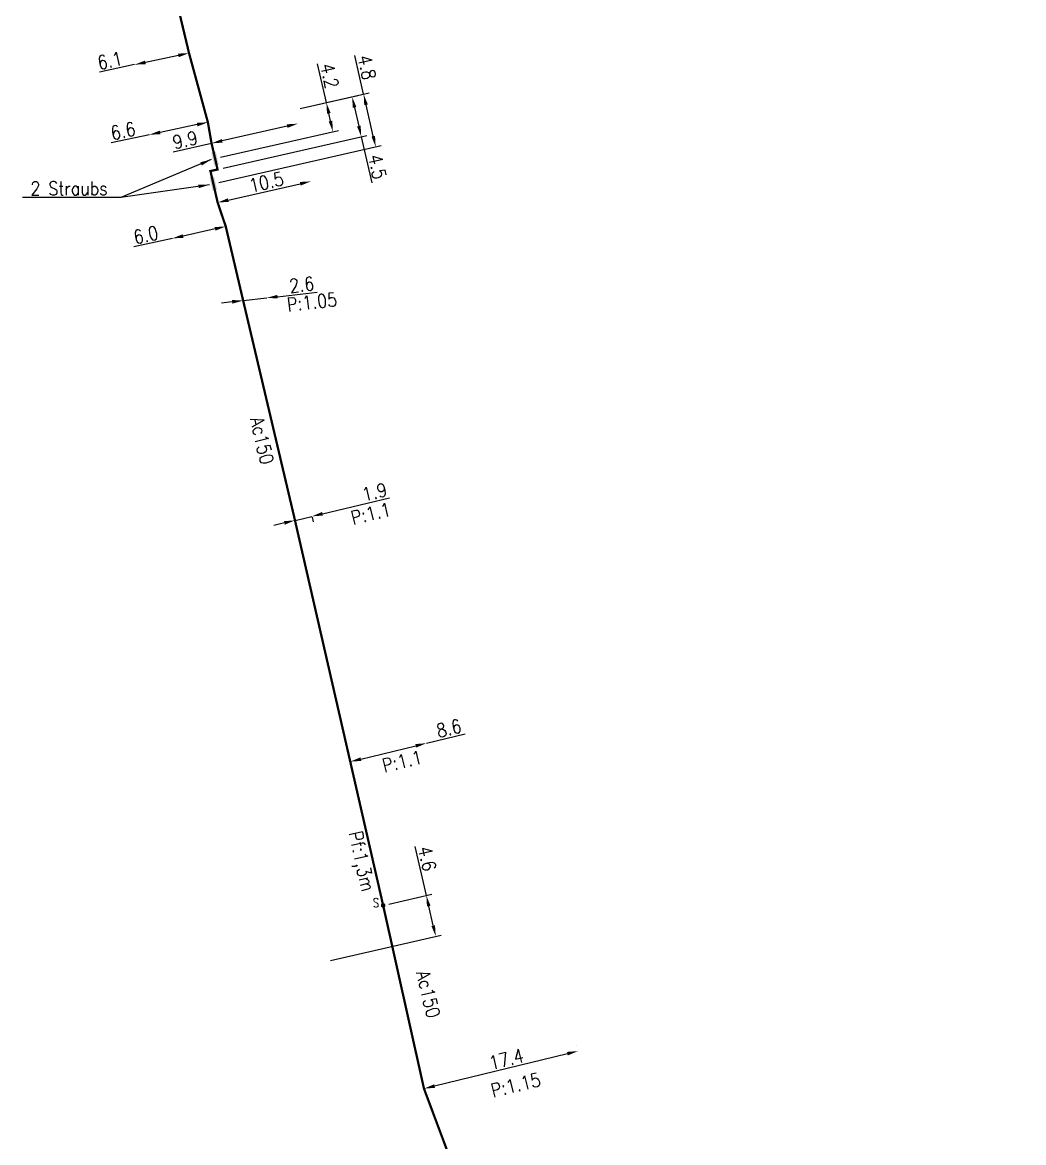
# Model space of a CAD drawing. Header units: millimetres. Extents: x 149999 to 151007, y 125999 to 127005.
# Drawn here: x 150626.2 to 150736.1, y 126750.4 to 126873.4 of the extents above; entities that cross this region are included whole.
import ezdxf
from ezdxf.enums import TextEntityAlignment as Align

# ---------------------------------------------------------------- set-up
doc = ezdxf.new("R2010")
doc.units = ezdxf.units.MM
doc.header["$PDMODE"] = 34
doc.linetypes.add('L_100_AP', pattern=[14, 10, -1.5, 1, -1.5])
doc.layers.get('0').update_dxf_attribs({"linetype": 'CONTINUOUS'})
doc.layers.get('DEFPOINTS').update_dxf_attribs({"linetype": 'CONTINUOUS'})
for name, color, linetype in [('L_140', 3, 'CONTINUOUS'), ('L_300', 7, 'CONTINUOUS'), ('L_340', 7, 'CONTINUOUS')]:
    doc.layers.add(name, color=color, linetype=linetype)
doc.styles.add('G_ROMANS', font='ROMANS.SHX', dxfattribs={"width": 0.75})
doc.styles.get("Standard").update_dxf_attribs({"font": 'romans.shx', "width": 0.85})
doc.dimstyles.get("Standard").update_dxf_attribs({"dimtxt": 1.5, "dimasz": 1.2, "dimexe": 0.625, "dimexo": 0.625, "dimgap": 0.25, "dimtad": 1, "dimdec": 1, "dimzin": 0, "dimdsep": 46, "dimtxsty": 'Standard', "dimcen": -0.5, "dimadec": 0, "dimazin": 0, "dimtfac": 1, "dimtdec": 1, "dimtmove": 0, "dimatfit": 3, "dimfxl": 0, "dimtolj": 1, "dimtzin": 0, "dimarcsym": 0})

# ---------------------------------------------------------------- blocks, each defined once
blk = doc.blocks.new('L_340_02')
at = {"color": 0, "linetype": 'Continuous'}
blk.add_solid([(-0.75, 0.5), (0.75, 0.5), (-0.75, 0), (0.75, 0)], dxfattribs=at)
at = {"color": 0, "linetype": 'Continuous', "width": 0.75, "flags": 3}
for tag, p in [('DEF_LEG', (0, -4.5)), ('DEF_COUP', (0, -7)), ('DEF_TYPE', (0, -9.5))]:
    blk.add_attdef(tag, text='', height=1.2, dxfattribs=at).set_placement(p, align=Align.MIDDLE)
blk = doc.blocks.new('*D195')
at = {"layer": 'DEFPOINTS', "color": 0, "linetype": 'Continuous', "transparency": 16777216}
for p in [(150687.2, 126760.46), (150687.2, 126760.46), (150670.29, 126756.34)]:
    blk.add_point(p, dxfattribs=at)
at = {"layer": 'L_140', "color": 0, "linetype": 'Continuous', "lineweight": -2, "transparency": 16777216}
for p, q in [((150671.46, 126756.63), (150686.03, 126760.18)), ((150687.05, 126761.07), (150687.05, 126761.07))]:
    blk.add_line(p, q, dxfattribs=at)
at = {"layer": 'L_140', "color": 0, "linetype": 'Continuous', "transparency": 16777216}
for points in [[(150685.98, 126760.37), (150686.08, 126759.99), (150687.2, 126760.46)], [(150671.41, 126756.82), (150671.5, 126756.43), (150670.29, 126756.34)]]:
    blk.add_solid(points, dxfattribs=at)
at = {"layer": 'L_140', "color": 0, "linetype": 'Continuous', "transparency": 16777216, "insert": (150679.32, 126759.57), "char_height": 1.5, "attachment_point": 5, "rotation": 13.7065}
blk.add_mtext('\\A1;17.4', dxfattribs=at)
blk = doc.blocks.new('*D196')
at = {"layer": 'DEFPOINTS', "color": 0, "linetype": 'Continuous', "transparency": 16777216}
for p in [(150670.56, 126794.25), (150670.56, 126794.25), (150662.2, 126792.23)]:
    blk.add_point(p, dxfattribs=at)
at = {"layer": 'L_140', "color": 0, "linetype": 'Continuous', "lineweight": -2, "transparency": 16777216}
for p, q in [((150670.56, 126794.25), (150674.81, 126795.28)), ((150663.37, 126792.51), (150669.39, 126793.97)), ((150662.35, 126791.62), (150662.35, 126791.62))]:
    blk.add_line(p, q, dxfattribs=at)
at = {"layer": 'L_140', "color": 0, "linetype": 'Continuous', "transparency": 16777216}
for points in [[(150669.34, 126794.16), (150669.44, 126793.77), (150670.56, 126794.25)], [(150663.32, 126792.7), (150663.41, 126792.31), (150662.2, 126792.23)]]:
    blk.add_solid(points, dxfattribs=at)
at = {"layer": 'L_140', "color": 0, "linetype": 'Continuous', "transparency": 16777216, "insert": (150673.03, 126795.88), "char_height": 1.5, "attachment_point": 5, "rotation": 13.6262}
blk.add_mtext('\\A1;8.6', dxfattribs=at)
blk = doc.blocks.new('*D197')
at = {"layer": 'DEFPOINTS', "color": 0, "linetype": 'Continuous', "transparency": 16777216}
for p in [(150656.01, 126819.25), (150657.86, 126819.69), (150657.99, 126819.15)]:
    blk.add_point(p, dxfattribs=at)
at = {"layer": 'L_140', "color": 0, "linetype": 'Continuous', "lineweight": -2, "transparency": 16777216}
for p, q in [((150659.16, 126819.43), (150666.51, 126821.19)), ((150656.14, 126818.71), (150657.99, 126819.15)), ((150658.01, 126819.08), (150658.14, 126818.54)), ((150654.98, 126818.43), (150653.81, 126818.15)), ((150656.16, 126818.64), (150656.29, 126818.1))]:
    blk.add_line(p, q, dxfattribs=at)
at = {"layer": 'L_140', "color": 0, "linetype": 'Continuous', "transparency": 16777216}
for points in [[(150659.11, 126819.63), (150659.2, 126819.24), (150657.99, 126819.15)], [(150654.93, 126818.62), (150655.02, 126818.24), (150656.14, 126818.71)]]:
    blk.add_solid(points, dxfattribs=at)
at = {"layer": 'L_140', "color": 0, "linetype": 'Continuous', "transparency": 16777216, "insert": (150664.86, 126821.82), "char_height": 1.5, "attachment_point": 5, "rotation": 13.468}
blk.add_mtext('\\A1;1.9', dxfattribs=at)
blk = doc.blocks.new('*D198')
at = {"layer": 'DEFPOINTS', "color": 0, "linetype": 'Continuous', "transparency": 16777216}
for p in [(150650.45, 126842.83), (150653.03, 126843.13), (150653.03, 126843.13)]:
    blk.add_point(p, dxfattribs=at)
at = {"layer": 'L_140', "color": 0, "linetype": 'Continuous', "lineweight": -2, "transparency": 16777216}
for p, q in [((150654.23, 126843.26), (150658.57, 126843.76)), ((150649.26, 126842.7), (150648.07, 126842.56)), ((150650.45, 126842.83), (150653.03, 126843.13))]:
    blk.add_line(p, q, dxfattribs=at)
at = {"layer": 'L_140', "color": 0, "linetype": 'Continuous', "transparency": 16777216}
for points in [[(150649.23, 126842.9), (150649.28, 126842.5), (150650.45, 126842.83)], [(150654.2, 126843.46), (150654.25, 126843.07), (150653.03, 126843.13)]]:
    blk.add_solid(points, dxfattribs=at)
at = {"layer": 'L_140', "color": 0, "linetype": 'Continuous', "transparency": 16777216, "insert": (150656.88, 126844.58), "char_height": 1.5, "attachment_point": 5, "rotation": 6.5267}
blk.add_mtext('\\A1;2.6', dxfattribs=at)
blk = doc.blocks.new('*D199')
at = {"layer": 'DEFPOINTS', "color": 0, "linetype": 'Continuous', "transparency": 16777216}
for p in [(150648.54, 126850.97), (150642.68, 126849.66), (150642.68, 126849.66)]:
    blk.add_point(p, dxfattribs=at)
at = {"layer": 'L_140', "color": 0, "linetype": 'Continuous', "lineweight": -2, "transparency": 16777216}
for p, q in [((150647.36, 126850.7), (150643.85, 126849.92)), ((150642.68, 126849.66), (150638.47, 126848.72))]:
    blk.add_line(p, q, dxfattribs=at)
at = {"layer": 'L_140', "color": 0, "linetype": 'Continuous', "transparency": 16777216}
for points in [[(150647.32, 126850.9), (150647.41, 126850.51), (150648.54, 126850.97)], [(150643.81, 126850.11), (150643.89, 126849.72), (150642.68, 126849.66)]]:
    blk.add_solid(points, dxfattribs=at)
at = {"layer": 'L_140', "color": 0, "linetype": 'Continuous', "transparency": 16777216, "insert": (150639.77, 126850.03), "char_height": 1.5, "attachment_point": 5, "rotation": 12.5925}
blk.add_mtext('\\A1;6.0', dxfattribs=at)
blk = doc.blocks.new('*D200')
at = {"layer": 'DEFPOINTS', "color": 0, "linetype": 'Continuous', "transparency": 16777216}
for p in [(150657.89, 126855.92), (150657.89, 126855.92), (150647.65, 126853.59)]:
    blk.add_point(p, dxfattribs=at)
at = {"layer": 'L_140', "color": 0, "linetype": 'Continuous', "lineweight": -2, "transparency": 16777216}
blk.add_line((150648.82, 126853.86), (150656.72, 126855.66), dxfattribs=at)
at = {"layer": 'L_140', "color": 0, "linetype": 'Continuous', "transparency": 16777216}
for points in [[(150656.67, 126855.85), (150656.76, 126855.46), (150657.89, 126855.92)], [(150648.77, 126854.06), (150648.86, 126853.67), (150647.65, 126853.59)]]:
    blk.add_solid(points, dxfattribs=at)
at = {"layer": 'L_140', "color": 0, "linetype": 'Continuous', "transparency": 16777216, "insert": (150652.99, 126855.84), "char_height": 1.5, "attachment_point": 5, "rotation": 12.8228}
blk.add_mtext('\\A1;10.5', dxfattribs=at)
blk = doc.blocks.new('*D201')
at = {"layer": 'DEFPOINTS', "color": 0, "linetype": 'Continuous', "transparency": 16777216}
for p in [(150656.45, 126862.25), (150656.45, 126862.25), (150646.98, 126860.09)]:
    blk.add_point(p, dxfattribs=at)
at = {"layer": 'L_140', "color": 0, "linetype": 'Continuous', "lineweight": -2, "transparency": 16777216}
for p, q in [((150655.28, 126861.98), (150648.15, 126860.36)), ((150656.58, 126861.64), (150656.58, 126861.64)), ((150646.98, 126860.09), (150642.78, 126859.14))]:
    blk.add_line(p, q, dxfattribs=at)
at = {"layer": 'L_140', "color": 0, "linetype": 'Continuous', "transparency": 16777216}
for points in [[(150655.23, 126862.18), (150655.32, 126861.79), (150656.45, 126862.25)], [(150648.11, 126860.56), (150648.2, 126860.17), (150646.98, 126860.09)]]:
    blk.add_solid(points, dxfattribs=at)
at = {"layer": 'L_140', "color": 0, "linetype": 'Continuous', "transparency": 16777216, "insert": (150644.08, 126860.46), "char_height": 1.5, "attachment_point": 5, "rotation": 12.8228}
blk.add_mtext('\\A1;9.9', dxfattribs=at)
blk = doc.blocks.new('*D202')
at = {"layer": 'DEFPOINTS', "color": 0, "linetype": 'Continuous', "transparency": 16777216}
for p in [(150646.58, 126862.4), (150640.17, 126861.04), (150640.17, 126861.04)]:
    blk.add_point(p, dxfattribs=at)
at = {"layer": 'L_140', "color": 0, "linetype": 'Continuous', "lineweight": -2, "transparency": 16777216}
for p, q in [((150645.4, 126862.15), (150641.34, 126861.29)), ((150640.17, 126861.04), (150635.95, 126860.15))]:
    blk.add_line(p, q, dxfattribs=at)
at = {"layer": 'L_140', "color": 0, "linetype": 'Continuous', "transparency": 16777216}
for points in [[(150645.36, 126862.34), (150645.44, 126861.95), (150646.58, 126862.4)], [(150641.3, 126861.49), (150641.38, 126861.09), (150640.17, 126861.04)]]:
    blk.add_solid(points, dxfattribs=at)
at = {"layer": 'L_140', "color": 0, "linetype": 'Continuous', "transparency": 16777216, "insert": (150637.27, 126861.45), "char_height": 1.5, "attachment_point": 5, "rotation": 11.9512}
blk.add_mtext('\\A1;6.6', dxfattribs=at)
blk = doc.blocks.new('*D203')
at = {"layer": 'DEFPOINTS', "color": 0, "linetype": 'Continuous', "transparency": 16777216}
for p in [(150662.41, 126865.2), (150656.1, 126863.77), (150647.64, 126857.22)]:
    blk.add_point(p, dxfattribs=at)
at = {"layer": 'L_140', "color": 0, "linetype": 'Continuous', "lineweight": -2, "transparency": 16777216}
for p, q in [((150656.71, 126863.9), (150663.02, 126865.34)), ((150662.68, 126864.03), (150663.14, 126861.98)), ((150648.25, 126857.36), (150664.02, 126860.95)), ((150663.41, 126860.81), (150664.56, 126855.75))]:
    blk.add_line(p, q, dxfattribs=at)
at = {"layer": 'L_140', "color": 0, "linetype": 'Continuous', "transparency": 16777216}
for points in [[(150662.87, 126864.08), (150662.48, 126863.99), (150662.41, 126865.2)], [(150663.34, 126862.03), (150662.95, 126861.94), (150663.41, 126860.81)]]:
    blk.add_solid(points, dxfattribs=at)
at = {"layer": 'L_140', "color": 0, "linetype": 'Continuous', "transparency": 16777216, "insert": (150665.18, 126857.52), "char_height": 1.5, "attachment_point": 5, "rotation": 282.8228}
blk.add_mtext('\\A1;4.5', dxfattribs=at)
blk = doc.blocks.new('*D204')
at = {"layer": 'DEFPOINTS', "color": 0, "linetype": 'Continuous', "transparency": 16777216}
for p in [(150644.51, 126869.99), (150638.54, 126868.73), (150638.54, 126868.73)]:
    blk.add_point(p, dxfattribs=at)
at = {"layer": 'L_140', "color": 0, "linetype": 'Continuous', "lineweight": -2, "transparency": 16777216}
for p, q in [((150643.34, 126869.74), (150639.72, 126868.97)), ((150644.38, 126870.6), (150644.38, 126870.6)), ((150638.54, 126868.73), (150634.68, 126867.91))]:
    blk.add_line(p, q, dxfattribs=at)
at = {"layer": 'L_140', "color": 0, "linetype": 'Continuous', "transparency": 16777216}
for points in [[(150643.29, 126869.94), (150643.38, 126869.55), (150644.51, 126869.99)], [(150639.67, 126869.17), (150639.76, 126868.78), (150638.54, 126868.73)]]:
    blk.add_solid(points, dxfattribs=at)
at = {"layer": 'L_140', "color": 0, "linetype": 'Continuous', "transparency": 16777216, "insert": (150635.82, 126869.17), "char_height": 1.5, "attachment_point": 5, "rotation": 11.9512}
blk.add_mtext('\\A1;6.1', dxfattribs=at)
blk = doc.blocks.new('*D206')
at = {"layer": 'DEFPOINTS', "color": 0, "linetype": 'Continuous', "transparency": 16777216}
for p in [(150663.67, 126865.49), (150656.1, 126863.77), (150647.18, 126855.65)]:
    blk.add_point(p, dxfattribs=at)
at = {"layer": 'L_340', "color": 0, "linetype": 'Continuous', "lineweight": -2, "transparency": 16777216}
for p, q in [((150663.67, 126865.49), (150662.7, 126869.75)), ((150656.71, 126863.9), (150664.28, 126865.63)), ((150664.72, 126860.88), (150663.94, 126864.32)), ((150647.79, 126855.79), (150665.6, 126859.84))]:
    blk.add_line(p, q, dxfattribs=at)
at = {"layer": 'L_340', "color": 0, "linetype": 'Continuous', "transparency": 16777216}
for points in [[(150664.13, 126864.36), (150663.74, 126864.27), (150663.67, 126865.49)], [(150664.92, 126860.92), (150664.53, 126860.83), (150664.99, 126859.71)]]:
    blk.add_solid(points, dxfattribs=at)
at = {"layer": 'L_340', "color": 0, "linetype": 'Continuous', "transparency": 16777216, "insert": (150664.03, 126868.43), "char_height": 1.5, "attachment_point": 5, "rotation": 282.8228}
blk.add_mtext('\\A1;4.8', dxfattribs=at)
blk = doc.blocks.new('*D207')
at = {"layer": 'DEFPOINTS', "color": 0, "linetype": 'Continuous', "transparency": 16777216}
for p in [(150659.58, 126864.56), (150659.58, 126864.56), (150647.37, 126858.42)]:
    blk.add_point(p, dxfattribs=at)
at = {"layer": 'L_340', "color": 0, "linetype": 'Continuous', "lineweight": -2, "transparency": 16777216}
for p, q in [((150659.58, 126864.56), (150658.61, 126868.82)), ((150660.04, 126862.53), (150659.84, 126863.39)), ((150647.98, 126858.56), (150660.91, 126861.5))]:
    blk.add_line(p, q, dxfattribs=at)
at = {"layer": 'L_340', "color": 0, "linetype": 'Continuous', "transparency": 16777216}
for points in [[(150660.04, 126863.43), (150659.65, 126863.34), (150659.58, 126864.56)], [(150660.23, 126862.58), (150659.84, 126862.49), (150660.3, 126861.36)]]:
    blk.add_solid(points, dxfattribs=at)
at = {"layer": 'L_340', "color": 0, "linetype": 'Continuous', "transparency": 16777216, "insert": (150659.93, 126867.5), "char_height": 1.5, "attachment_point": 5, "rotation": 282.8228}
blk.add_mtext('\\A1;4.2', dxfattribs=at)
blk = doc.blocks.new('*D208')
at = {"layer": 'DEFPOINTS', "color": 0, "linetype": 'Continuous', "transparency": 16777216}
for p in [(150665.81, 126776.45), (150671.58, 126773.06), (150659.43, 126770.26)]:
    blk.add_point(p, dxfattribs=at)
at = {"layer": 'L_300', "color": 0, "linetype": 'Continuous', "lineweight": -2, "transparency": 16777216}
for p, q in [((150670.55, 126777.54), (150669.31, 126782.91)), ((150666.42, 126776.59), (150671.15, 126777.68)), ((150671.31, 126774.23), (150670.82, 126776.37)), ((150660.04, 126770.4), (150672.19, 126773.2))]:
    blk.add_line(p, q, dxfattribs=at)
at = {"layer": 'L_300', "color": 0, "linetype": 'Continuous', "transparency": 16777216}
for points in [[(150671.01, 126776.42), (150670.62, 126776.33), (150670.55, 126777.54)], [(150671.5, 126774.27), (150671.11, 126774.18), (150671.58, 126773.06)]]:
    blk.add_solid(points, dxfattribs=at)
at = {"layer": 'L_300', "color": 0, "linetype": 'Continuous', "transparency": 16777216, "insert": (150670.64, 126781.59), "char_height": 1.5, "attachment_point": 5, "rotation": 282.9813}
blk.add_mtext('\\A1;4.6', dxfattribs=at)
blk = doc.blocks.new('L_300_11')
at = {"color": 0, "linetype": 'Continuous', "const_width": 0.248, "flags": 128}
blk.add_lwpolyline([(-0.13, 0, 1), (0.13, 0, 1)], format="xyb", close=True, dxfattribs=at)
at = {"linetype": 'Continuous', "style": 'G_ROMANS', "width": 0.75}
blk.add_attdef('S', text='', height=1, dxfattribs=at).set_placement((0, 1.35), align=Align.MIDDLE_CENTER)
at = {"color": 0, "linetype": 'Continuous', "width": 0.75, "flags": 3}
for tag, p in [('DEF_LEG', (0, -5)), ('DEF_COUP', (0, -7.5)), ('DEF_TYPE', (0, -10))]:
    blk.add_attdef(tag, text='', height=1.2, dxfattribs=at).set_placement(p, align=Align.MIDDLE)

msp = doc.modelspace()

# ---------------------------------------------------------------- linework, layer by layer
at = {"layer": 'L_140', "linetype": 'L_100_AP', "flags": 128}
msp.add_lwpolyline([(150803.66, 126628.78, 0.25, 0.25, 0), (150801.84, 126628.29, 0.25, 0.25, 0), (150798.94, 126628.01, 0.25, 0.25, 0), (150789.52, 126631.03, 0.25, 0.25, 0), (150765.77, 126641.14, 0.25, 0.25, 0), (150743.55, 126652.84, 0.25, 0.25, 0), (150719.05, 126674.83, 0.25, 0.25, 0), (150698.96, 126695.9, 0.25, 0.25, 0), (150681.62, 126726.05, 0.25, 0.25, 0), (150670.29, 126756.34, 0.25, 0.25, 0), (150665.81, 126776.45, 0.25, 0.25, 0), (150662.2, 126792.23, 0.25, 0.25, 0), (150656.01, 126819.25, 0.25, 0.25, 0), (150650.45, 126842.83, 0.25, 0.25, 0), (150648.54, 126850.97, 0.25, 0.25, 0), (150647.65, 126853.59, 0.25, 0.25, 0), (150647.18, 126855.65, 0.25, 0.25, 0), (150646.86, 126857.05, 0.25, 0.25, 0), (150647.64, 126857.22, 0.25, 0.25, 0), (150647.37, 126858.42, 0.25, 0.25, 0), (150647.09, 126859.62, 0.25, 0.25, 0), (150646.98, 126860.09, 0.25, 0.25, 0), (150646.58, 126862.4, 0.25, 0.25, 0), (150644.51, 126869.99, 0.25, 0.25, 0), (150642.98, 126876.4, 0.25, 0.25, 0), (150642.98, 126876.4, 0.25, 0.25, 0), (150642.98, 126876.4, 0.25, 0.25, 0), (150640.6, 126885.33, 0.25, 0.25, 0), (150639.31, 126890.62, 0.25, 0.25, 0), (150637.09, 126900.38, 0.25, 0.25, 0), (150635.86, 126909.43, 0.25, 0.25, 0), (150634.85, 126913.95, 0.25, 0.25, 0), (150634.04, 126919.5, 0.25, 0.25, 0), (150633.01, 126924.78, 0.25, 0.25, 0), (150632.52, 126927.33, 0.25, 0.25, 0), (150631.29, 126933.57, 0.25, 0.25, 0), (150630.76, 126936.07, 0.25, 0.25, 0), (150631.24, 126936.2, 0.25, 0.25, 0), (150629.79, 126941.33, 0.25, 0.25, 0), (150628.24, 126943.84, 0.25, 0.25, 0), (150627.93, 126944.34, 0, 0, 0)], format="xyseb", dxfattribs=at)

# ---------------------------------------------------------------- block references
at = {"layer": 'L_300'}
ref = msp.add_blockref('L_300_11', (150665.81, 126776.45), dxfattribs=dict(at, rotation=282.5517617766793))
ref.add_attrib('S', 'S', dxfattribs={"layer": '0', "linetype": 'Continuous', "height": 1, "style": 'G_ROMANS', "width": 0.75}).set_placement((150665.03, 126776.74), align=Align.MIDDLE_CENTER)
at = {"layer": 'L_340', "rotation": 282.8227833560741}
for p in [(150647.12, 126858.36), (150646.94, 126855.6)]:
    msp.add_blockref('L_340_02', p, dxfattribs=at)

# ---------------------------------------------------------------- texts
at = {"layer": 'L_140', "linetype": 'Continuous', "char_height": 1.5, "attachment_point": 9}
for s, insert, rotation in [('P:1.05', (150660.82, 126842.24), 6.5267), ('Ac150', (150652.4, 126824.73), 283.2763), ('P:1.1', (150666.78, 126819.25), 13.4466), ('P:1.1', (150670.22, 126792.05), 13.4466), ('Pf:1,3m', (150663.03, 126777.75), 282.5518), ('Ac150', (150670.66, 126763.98), 283.7781), ('P:1.15', (150683.21, 126756.65), 13.4466)]:
    msp.add_mtext(s, dxfattribs=dict(at, insert=insert, rotation=rotation))
at = {"layer": 'L_340', "linetype": 'Continuous', "insert": (150635.58, 126854.4), "char_height": 1.5, "attachment_point": 9}
msp.add_mtext('2 Straubs', dxfattribs=at)

# ---------------------------------------------------------------- dimensions: what is measured, and where the dimension line sits
at = {"layer": 'L_140', "linetype": 'Continuous'}
for base, p1, p2, angle, picture, middle in [((150638.54, 126868.73), (150644.51, 126869.99), (150638.54, 126868.73), 11.9512, '*D204', (150636.02, 126868.19)), ((150662.41, 126865.2), (150647.64, 126857.22), (150656.1, 126863.77), 282.8228, '*D203', (150664.21, 126857.3)), ((150640.17, 126861.04), (150646.58, 126862.4), (150640.17, 126861.04), 11.9512, '*D202', (150637.47, 126860.47)), ((150657.89, 126855.92), (150647.65, 126853.59), (150657.89, 126855.92), 192.8228, '*D200', (150653.21, 126854.86)), ((150642.68, 126849.66), (150648.54, 126850.97), (150642.68, 126849.66), 12.5925, '*D199', (150639.99, 126849.06)), ((150653.03, 126843.13), (150650.45, 126842.83), (150653.03, 126843.13), 186.5267, '*D198', (150656.99, 126843.58)), ((150657.99, 126819.15), (150656.01, 126819.25), (150657.86, 126819.69), 193.468, '*D197', (150665.09, 126820.85)), ((150670.56, 126794.25), (150662.2, 126792.23), (150670.56, 126794.25), 193.6262, '*D196', (150673.27, 126794.91)), ((150687.2, 126760.46), (150670.29, 126756.34), (150687.2, 126760.46), 193.7065, '*D195', (150679.55, 126758.6))]:
    dim = msp.add_linear_dim(base=base, p1=p1, p2=p2, angle=angle, dimstyle='Standard', dxfattribs=at)
    dim.commit()
    dim.dimension.update_dxf_attribs({"geometry": picture, "text_midpoint": middle, "dimtype": 160})
dim = msp.add_linear_dim(base=(150656.45, 126862.25), p1=(150646.98, 126860.09), p2=(150656.45, 126862.25), angle=192.8228, text='9.9', dimstyle='Standard', dxfattribs=at)
dim.commit()
dim.dimension.update_dxf_attribs({"geometry": '*D201', "text_midpoint": (150644.3, 126859.48), "dimtype": 160})
at = {"layer": 'L_300', "linetype": 'Continuous'}
dim = msp.add_linear_dim(base=(150671.58, 126773.06), p1=(150665.81, 126776.45), p2=(150659.43, 126770.26), angle=102.9813, dimstyle='Standard', dxfattribs=at)
dim.commit()
dim.dimension.update_dxf_attribs({"geometry": '*D208', "text_midpoint": (150669.66, 126781.36), "dimtype": 160})
at = {"layer": 'L_340', "linetype": 'Continuous'}
for base, p1, p2, text, picture, middle in [((150663.67, 126865.49), (150647.18, 126855.65), (150656.1, 126863.77), '4.8', '*D206', (150663.05, 126868.21)), ((150659.58, 126864.56), (150647.37, 126858.42), (150659.58, 126864.56), '4.2', '*D207', (150658.96, 126867.27))]:
    dim = msp.add_linear_dim(base=base, p1=p1, p2=p2, angle=282.8228, text=text, dimstyle='Standard', dxfattribs=at)
    dim.commit()
    dim.dimension.update_dxf_attribs({"geometry": picture, "text_midpoint": middle, "dimtype": 160})

# ---------------------------------------------------------------- leaders
at = {"layer": 'L_340', "linetype": 'Continuous', "annotation_type": 0, "has_hookline": 1, "hookline_direction": 1, "text_width": 9.35}
msp.add_leader([(150646.93, 126858.3), (150637.03, 126854.15), (150635.83, 126854.15)], dimstyle='Standard', dxfattribs=at)
at = {"layer": 'L_340', "linetype": 'Continuous'}
msp.add_leader([(150646.74, 126855.54), (150637.03, 126854.15)], dimstyle='Standard', dxfattribs=at)

doc.saveas('drawing.dxf')
